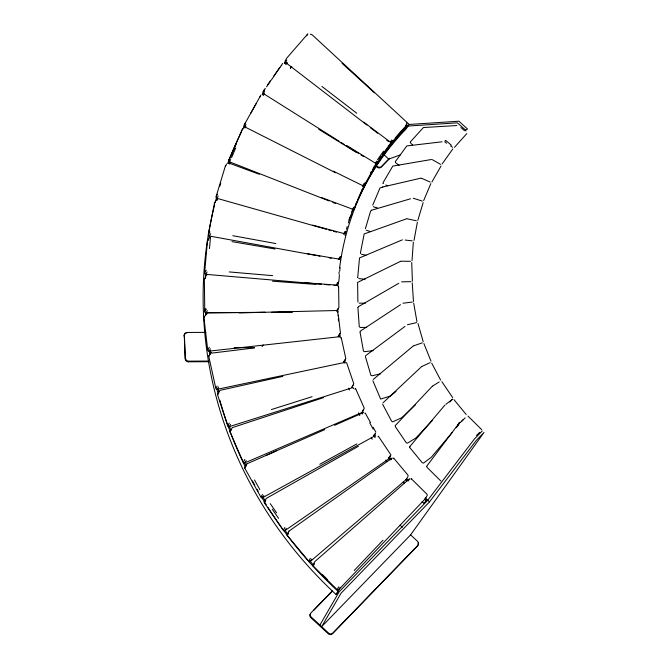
<?xml version="1.0" encoding="UTF-8"?>
<svg xmlns="http://www.w3.org/2000/svg" width="668" height="668" viewBox="0 0 668 668"><rect width="100%" height="100%" fill="white"/><g stroke="black" fill="none" stroke-linecap="round" stroke-linejoin="round"><path stroke-width="1" d="M360.094 331.846L360.127 331.562M360.478 253.005L360.52 253.297M482.229 430.969L474.464 438.909L427.754 500.257L339.26 591.664L319.905 625.039M357.99 307.389L358.056 307.121M357.722 277.312L359.534 257.915L402.386 239.829M412.006 260.679L413.342 242.133M408.173 476.075L407.914 475.082L393.769 458.198M338.818 281.645L339.428 274.648M208.8 238.585L207.472 240.897L204.6 273.028A1.194 1.136 29.8 0 0 205.677 274.314L313.242 283.524M209.468 248.655L210.428 237.942M339.745 271.124L340.062 267.601M365.488 356.136L365.479 356.411M360.428 252.871L364.194 233.934L406.653 218.77M414.035 240.388L417.366 222.168M215.806 200.751L214.478 203.064L208.358 234.618A1.194 1.136 29.8 0 0 209.301 236.004L315.889 255.443M228.431 162.858L259.318 174.29M365.371 228.748L370.665 211.021L371.5 210.245M417.859 220.298L423.145 202.604M226.636 163.944L225.308 166.257L215.998 196.935L216.39 198.162L326.543 229.341M343.494 234.117A1.194 1.136 29.8 0 0 344.905 233.382L345.49 231.462M348.988 219.922L349.865 217.042M244.463 127.58L244.388 127.738M372.727 205.143L379.967 188.034L382.806 186.99M423.654 200.575L430.835 183.6M242.626 128.515L228.706 160.245A1.194 1.136 29.8 0 0 229.349 161.773L328.932 200.901M231.579 157.623L235.771 147.82M352.119 210.019A1.194 1.136 29.8 0 0 353.606 209.435L354.791 206.671M355.585 204.826L356.762 202.062M357.555 200.216L361.505 190.998M284.368 63.193L284.618 62.65M260.963 94.931L244.071 125.175A1.194 1.136 29.8 0 0 244.563 126.753L335.503 172.728M250.851 113.084L256.044 103.774M362.983 186.464A1.194 1.136 29.8 0 0 363.951 185.896L374.197 167.509A1.194 1.136 29.8 0 0 374.163 166.39M383.14 182.564L392.801 166.082L431.411 159.502M431.912 181.98L441.064 165.99M263.25 91.449L264.578 89.128M244.338 124.716L245.665 122.403M262.599 94.547L262.825 94.138M339.01 141.148L263.359 93.545L264.687 91.224M244.613 126.77L245.941 124.457M271.291 80.085L282.698 63.418M285.52 60.304L286.848 57.991L307.873 33.817M228.974 159.786L230.301 157.464M366.966 125.075L285.461 62.425L286.789 60.103M228.147 163.243L228.448 162.733M229.4 161.79L230.727 159.477M306.721 35.83L307.606 34.285M216.265 196.467L217.593 194.154M290.355 68.245L291.382 66.458M216.849 198.404L218.177 196.091M217.225 199.907L217.492 199.448M208.625 234.159L209.952 231.846M209.351 236.013L210.679 233.691M210.128 237.608L210.478 237.24M204.867 272.569L206.195 270.248M205.727 274.323L207.055 272.01M265.371 312.348L205.961 312.966A1.194 1.136 29.8 0 1 204.767 311.781L204.358 279.391L205.686 277.078M209.059 361.705L188.284 361.814A2.981 2.831 29.8 0 1 185.195 358.958L184.259 335.561M186.931 332.898L187.182 332.464L205.878 332.372M205.034 311.321L206.362 309M206.011 312.966L207.339 310.653M340.154 333.374L338.826 335.687A1.194 1.136 29.8 0 1 337.841 336.906L209.026 351.143A1.194 1.136 29.8 0 1 207.723 350.074L203.94 317.743L205.268 315.43M205.736 315.279L206.571 313.743M185.32 358.733L184.385 335.344A2.981 2.831 29.8 0 1 187.182 332.464M188.284 361.814L188.535 361.371M207.99 349.614L209.318 347.293M209.076 351.134L210.403 348.821M344.212 361.981A1.194 1.136 29.8 0 1 343.377 362.716L217.209 389.31A1.194 1.136 29.8 0 1 215.806 388.367L208.792 356.411L210.111 354.098M210.445 353.848L211.28 352.312M216.073 387.908L217.133 386.054M217.259 389.302L218.586 386.989M353.522 384.275L352.195 386.597A1.194 1.136 29.8 0 1 351.485 387.991L229.182 426.677A1.194 1.136 29.8 0 1 227.696 425.875L217.509 394.604L218.845 392.258M219.02 391.949L219.964 390.354L282.873 376.368M262.081 346.692L263.117 344.888M375.341 163.384L376.668 161.071M362.666 185.863L363.993 183.55M374.456 167.05L375.783 164.729M363.951 185.896L365.271 183.583M375.641 164.036A1.194 1.136 29.8 0 0 376.668 163.568L377.996 161.255M362.165 189.612L363.492 187.299M227.963 425.407L229.283 423.094M390.287 142.326L391.615 140.013M352.387 209.552L353.714 207.239M389.035 145.874L390.363 143.553M351.735 211.965L352.62 210.42M390.571 143.036A1.194 1.136 29.8 0 0 391.64 142.668L392.968 140.355M229.224 426.668L230.552 424.347M353.606 209.435L354.933 207.122M406.411 123.321L406.678 122.854M230.928 429.983L232.322 427.62L323.663 397.585M363.96 408.699L362.632 411.012A1.194 1.136 29.8 0 1 362.064 412.473L244.814 462.882A1.194 1.136 29.8 0 1 243.269 462.223L230.009 431.945L231.337 429.624M343.753 233.658L345.08 231.337M405.743 126.294L407.071 123.981M344.905 233.382L346.233 231.07M465.554 130.143L467.5 128.999L458.908 121.209L409.208 124.448L405.752 129.35A274.506 260.478 29.8 0 0 361.889 191.282M345.106 235.604L345.373 235.144M338.693 259.092L340.02 256.779M341.081 256.378L339.753 258.691A1.194 1.136 29.8 0 1 339.018 259.518M340.421 261.013L340.688 260.553M336.246 285.011L337.574 282.689M338.534 282.163L337.206 284.476A1.194 1.136 29.8 0 1 335.987 285.47L333.916 285.294M338.359 286.864L338.618 286.397M243.536 461.763L244.855 459.442M244.864 462.866L246.191 460.553M245.599 466.147L246.926 463.834M374.23 434.951A1.194 1.136 29.8 0 1 373.813 436.471L262.524 497.735A1.194 1.136 29.8 0 1 260.929 497.217L244.822 468.176L246.15 465.855M336.455 311.146L337.774 308.833M338.626 308.19L337.298 310.503A1.194 1.136 29.8 0 1 337.156 311.054M337.657 312.09L337.924 311.622M338.1 336.447L339.428 334.125M340.939 338.05L341.206 337.591L345.84 358.574M261.188 496.75L262.516 494.437M262.574 497.71L263.902 495.397M343.644 362.256L344.972 359.943M344.237 361.405L345.556 359.092M264.987 500.716L266.34 498.378L358.365 446.316M389.21 457.162A1.194 1.136 29.8 0 1 388.951 458.724L284.902 530.642A1.194 1.136 29.8 0 1 283.265 530.275L264.378 502.787L265.705 500.474M351.744 387.524L353.071 385.211M353.464 388.542L353.723 388.083M354.967 389.227L355.493 388.3L364.227 408.148M283.533 529.816L284.86 527.503M284.944 530.617L286.271 528.296M287.691 533.415L289.019 531.102M406.561 478.463A1.194 1.136 29.8 0 1 406.202 479.507L310.403 561.387A1.194 1.136 29.8 0 1 308.741 561.178L287.248 535.519L288.576 533.206M362.332 412.014L363.659 409.693M364.953 413.517L365.221 413.058L370.515 422.527M375.024 433.565L375.291 433.098M374.08 436.004L375.408 433.691M378.105 436.755L378.372 436.296M309.008 560.719L310.336 558.406M310.445 561.354L311.772 559.041M313.492 563.917L314.82 561.604L409.576 478.655M425.65 497.551A1.194 1.136 29.8 0 1 425.399 498.637L338.776 589.677A1.194 1.136 29.8 0 1 337.115 589.627L313.217 566.038L314.544 563.725M389.745 456.236L390.012 455.776M389.219 458.256L390.546 455.943M391.331 459.409L391.865 458.482M393.485 458.724L393.744 458.256M337.382 589.168L338.709 586.846M336.071 594.487L338.734 590.395L336.071 594.487A408.783 387.883 29.8 0 1 214.637 204.7M338.818 589.644L340.146 587.322M406.47 479.048L407.797 476.727M408.783 480.05L409.041 479.582M410.937 479.206L411.204 478.739M425.666 498.169L426.994 495.856M422.017 501.476A275.7 261.606 29.8 0 0 424.222 503.53L426.885 499.447A274.506 260.478 29.8 0 1 425.416 498.086M426.885 499.447L424.222 503.53M267.643 84.769L270.707 80.402M273.771 76.043L279.9 67.318M265.355 88.535L262.983 91.908A1.194 1.136 29.8 0 0 263.317 93.512L263.359 93.545M266.54 86.84L270.097 81.78M377.462 159.786L383.515 151.168M376.668 163.568L388.768 146.334A1.194 1.136 29.8 0 0 388.859 145.223M395.539 161.364L406.812 145.925L442.007 141.808M442.132 163.919L452.846 148.931M400.625 261.28L357.597 282.414L357.881 301.978M459.642 422.418L457.856 424.823L459.734 422.31M459.718 422.335L426.986 465.855M429.507 501.868L476.217 440.521L483.991 432.463L410.595 534.884L321.659 626.659L341.006 593.276L429.507 501.868L427.754 500.257M402.988 303.214L412.306 302.053M452.244 432.488L431.369 457.188L423.47 463.141L422.259 462.715L409.977 447.819M456.244 427.754L458.916 424.606M461.58 421.45L462.916 419.871M410.043 446.291L444.921 405.067M407.422 324.74L416.523 322.627M391.64 142.668L405.476 126.761A1.194 1.136 29.8 0 0 405.676 125.667M395.481 425.366L432.321 386.229M413.559 345.849L422.343 342.818M410.611 141.633L423.403 127.538L456.837 125.542M454.465 147.361L466.79 133.617M421.733 366.557L430.117 362.64M432.413 386.162L439.218 381.954M449.764 401.986L452.545 399.03M432.213 420.64L415.863 438.033L407.38 443.193L406.202 442.659L395.398 426.743M354.14 570.564L383.006 540.228M290.421 68.169L291.866 66.691M389.502 158.283L381.595 166.441A2.981 2.831 29.8 0 1 377.437 166.466M389.127 158.942L381.228 167.092A2.981 2.831 29.8 0 1 377.061 167.117L375.533 165.706M332.021 591.172L310.954 612.907A2.981 2.831 29.8 0 0 311.163 616.965L328.648 633.114A2.981 2.831 29.8 0 0 332.814 633.097L417.801 545.405A2.981 2.831 29.8 0 0 417.592 541.347L410.745 535.026M313.484 610.56L332.372 591.071M460.227 422.585L465.153 417.884M476.468 435.478L479.749 432.346M382.923 402.904L421.408 366.782M415.279 405.033L401.777 417.692L392.717 421.859L391.607 421.199L382.664 404.274M373.237 379.457L413.2 346.041M396.099 391.348L390.546 395.982L380.651 399.088L372.886 380.752M445.915 404.299L452.244 399.456M365.864 355.493L404.992 326.41M246.876 463.859L276.218 450.958M288.977 531.127L392.2 457.972M400.499 304.7L360.578 330.969M358.432 306.654L398.796 283.274M319.78 464.31L356.862 443.894M334.593 425.299L363.734 412.465M266.382 455.284L324.748 429.624M400.441 154.842L388.709 159.101L384.142 154.876M271.35 409.576L312.098 396.683M371.366 210.286L410.544 198.78M420.99 178.139L382.589 187.04M380.409 373.838L372.109 375.75L370.907 375.349L365.446 356.695M211.723 353.113L254.558 347.894M373.153 350.616L364.653 351.66L363.484 351.143L360.035 332.113M406.094 124.674L407.622 126.085L457.329 122.837L465.304 129.876L465.93 131.07M239.211 312.9L336.722 310.511M401.56 281.854L410.945 281.671M366.69 327.362L360.428 327.479L359.267 326.727L357.914 307.664M271.625 312.282L292.45 312.065M237.925 312.49L206.771 312.641L206.855 314.169M242.075 312.465L264.92 312.357M278.414 312.29L291.916 312.223M234.159 347.727L254.458 347.636M208.399 361.062L188.66 361.154A2.981 2.831 29.8 0 1 185.57 358.298M401.092 261.205L410.494 261.297M359.117 303.13L365.363 303.197M304.967 282.756L337.524 285.169M272.477 281.178L315.914 284.418M229.266 271.934L272.686 275.65M315.304 283.7L321.508 284.234M324.615 284.501L329.783 284.944M405.192 240.062L412.231 240.847M358.816 278.581L365.07 279.282M307.405 253.698L339.711 259.226M231.971 241.632L275.066 249.005M232.806 235.704L275.834 243.553M317.935 255.819L319.989 256.195M329.207 257.873L331.253 258.249M407.121 218.778L416.389 220.782M361.388 254.241L366.022 255.243M312.783 225.149L344.521 233.725M328.531 229.901L331.528 230.744M333.524 231.303L336.513 232.147M413.267 198.212L422.31 201.126M366.198 230.201L370.715 231.662M321.049 197.386L351.902 208.925M332.798 202.421L335.695 203.565M421.433 178.239L430.159 182.055M375.717 207.247L377.462 208.007M373.395 206.671L375.575 207.623M333.324 171.175L362.924 185.746M432.288 159.652L440.563 164.378M385.895 184.978L387.281 185.771M347.251 145.858L375.366 163.134M318.694 129.275L356.186 152.304M340.772 142.259L344.287 144.472M346.049 145.582L358.365 153.331M361.004 154.993L363.642 156.654M444.704 141.825L446.65 143.194M450.549 145.925L452.503 147.286M395.882 162.984L399.13 165.255M363.734 122.11L390.095 141.933M321.909 86.431L356.762 113.226M370.264 127.605L377.671 133.299M386.73 140.263L388.375 141.524M285.42 62.391L285.461 62.425A1.194 1.136 29.8 0 1 285.253 60.771M460.92 127.588L464.519 130.686M446.024 140.639L451.426 145.29M410.778 143.278L412.582 144.822M342.024 63.31L374.481 92.852M409.208 124.448L313.033 35.613A2.981 0.918 44.1 0 0 310.378 34.41M400.107 525.198L402.386 527.303M346.567 362.507L353.798 383.766M411.229 478.68L426.952 494.203L427.303 495.172M467.992 416.072L481.728 429.691M427.077 467.391L440.83 481.027M453.956 399.639L466.214 414.519M270.273 503.655L276.569 512.824M272.26 509.175L278.564 518.335M378.389 436.229L391.022 455.075M441.882 381.695L452.67 397.585M373.161 427.311L375.825 432.096M369.68 422.802L373.212 429.173M254.466 479.916L259.835 489.594M431.712 363.183L440.638 380.084M423.888 343.527L430.994 361.163M357.864 277.729L357.797 277.445M417.993 323.487L423.195 341.674M413.684 303.055L416.932 321.584M340.429 332.856L338.342 315.171M412.223 282.806L413.475 301.477M411.722 262.466L412.39 281.136M338.901 307.672L338.626 286.313M184.009 335.996A2.981 2.831 29.8 0 1 186.055 333.215M244.822 468.176A1.194 1.136 29.8 0 1 245.331 466.615M264.378 502.787A1.194 1.136 29.8 0 1 264.72 501.184M287.248 535.519A1.194 1.136 29.8 0 1 287.424 533.874M313.217 566.038A1.194 1.136 29.8 0 1 313.234 564.385M230.009 431.945A1.194 1.136 29.8 0 1 230.669 430.442M217.509 394.604A1.194 1.136 29.8 0 1 217.893 393.368M208.792 356.411A1.194 1.136 29.8 0 1 209.301 355.234M203.94 317.743A1.194 1.136 29.8 0 1 204.575 316.615M204.358 279.391A1.194 1.136 29.8 0 1 205.577 278.28M207.472 240.897A1.194 1.136 29.8 0 1 208.8 239.921M214.478 203.064A1.194 1.136 29.8 0 1 215.43 202.187M225.308 166.257A1.194 1.136 29.8 0 1 225.893 165.589M241.298 130.828A1.194 1.136 29.8 0 1 241.958 130.227M361.972 189.503A1.194 1.136 29.8 0 1 361.897 190.071M259.635 97.244A1.194 1.136 29.8 0 1 260.361 96.71M281.37 65.731A1.194 1.136 29.8 0 1 281.704 65.422M327.303 579.448A407.597 386.755 29.8 0 1 322.435 574.522M313.626 565.178A407.597 386.755 29.8 0 1 309.651 560.786M287.799 534.099A407.597 386.755 29.8 0 1 284.869 530.15M265.171 500.808A407.597 386.755 29.8 0 1 262.649 496.608M245.974 465.629A407.597 386.755 29.8 0 1 244.705 462.991M230.619 429.574A407.597 386.755 29.8 0 1 229.55 426.643M218.803 391.982A407.597 386.755 29.8 0 1 218.035 388.976M210.654 352.587A407.597 386.755 29.8 0 1 210.353 350.55M206.604 275.993A407.597 386.755 29.8 0 1 206.704 273.955M229.366 164.103A407.597 386.755 29.8 0 1 230.076 162.215M245.014 127.98A407.597 386.755 29.8 0 1 245.916 126.177M263.334 95.466A407.597 386.755 29.8 0 1 264.419 93.762M285.503 64.17A407.597 386.755 29.8 0 1 286.756 62.592M286.154 64.278A407.597 386.755 29.8 0 1 287.424 62.708M337.941 591.213A408.783 387.883 29.8 0 1 267.81 507.204M266.24 504.707A408.783 387.883 29.8 0 1 261.13 496.307M258.174 491.214A408.783 387.883 29.8 0 1 257.197 489.51M254.809 485.227A408.783 387.883 29.8 0 1 252.471 480.918M245.34 466.957A408.783 387.883 29.8 0 1 221.592 406.219M221.292 405.217A408.783 387.883 29.8 0 1 219.839 400.232M218.194 394.22A408.783 387.883 29.8 0 1 216.891 389.202M209.81 354.741A408.783 387.883 29.8 0 1 209.184 350.658M205.56 314.82A408.783 387.883 29.8 0 1 205.452 312.766M205.36 310.72A408.783 387.883 29.8 0 1 205.276 308.666M205.335 277.93A408.783 387.883 29.8 0 1 205.535 273.847M209.109 238.317A408.783 387.883 29.8 0 1 209.568 235.295M216.758 200.45A408.783 387.883 29.8 0 1 217.267 198.479M228.264 163.677A408.783 387.883 29.8 0 1 229.333 160.829M231.161 156.103A408.783 387.883 29.8 0 1 232.297 153.281M233.065 151.411A408.783 387.883 29.8 0 1 234.234 148.605M235.019 146.743A408.783 387.883 29.8 0 1 236.23 143.954M243.954 127.446A408.783 387.883 29.8 0 1 244.855 125.634M262.332 94.831A408.783 387.883 29.8 0 1 263.417 93.128M284.56 63.443A408.783 387.883 29.8 0 1 285.82 61.857M215.138 202.738A408.783 387.883 29.8 0 1 216.449 197.828M219.864 186.138A408.783 387.883 29.8 0 1 220.774 183.232M227.821 163.151A408.783 387.883 29.8 0 1 241.632 131.621M242.534 129.809A408.783 387.883 29.8 0 1 244.371 126.202M408.632 480.985A274.506 260.478 29.8 0 1 406.637 478.756M390.997 459.4A274.506 260.478 29.8 0 1 389.244 456.995M375.641 436.279A274.506 260.478 29.8 0 1 374.631 434.576M353.021 388.233A274.506 260.478 29.8 0 1 352.37 386.38M345.389 362.974A274.506 260.478 29.8 0 1 344.696 360.135M340.313 337.223A274.506 260.478 29.8 0 1 339.787 333.382M338.459 320.865A274.506 260.478 29.8 0 1 338.309 318.937M338.108 316.048A274.506 260.478 29.8 0 1 337.774 309.292M337.975 286.188A274.506 260.478 29.8 0 1 338.208 282.347M338.943 273.738A274.506 260.478 29.8 0 1 339.152 271.834M339.603 268.027A274.506 260.478 29.8 0 1 407.622 126.085M417.884 542.892A2.981 2.831 29.8 0 1 417.425 546.057L332.439 633.748A2.981 2.831 29.8 0 1 328.272 633.773L310.787 617.616A2.981 2.831 29.8 0 1 310.578 613.558M350.976 216.632A274.506 260.478 29.8 0 1 351.978 213.952M355.151 205.986A274.506 260.478 29.8 0 1 357.422 200.742M357.814 199.874A274.506 260.478 29.8 0 1 361.471 192.133M404.549 483.498A275.7 261.606 29.8 0 1 403.221 481.995M386.997 461.705A275.7 261.606 29.8 0 1 385.828 460.085M372.243 439.235A275.7 261.606 29.8 0 1 371.241 437.515M359.776 415.554A275.7 261.606 29.8 0 1 358.532 412.866M349.381 389.978A275.7 261.606 29.8 0 1 348.738 388.116M426.092 500.265A275.7 261.606 29.8 0 1 424.623 498.896M407.088 480.977A275.7 261.606 29.8 0 1 405.76 479.482M390.054 460.043A275.7 261.606 29.8 0 1 388.283 457.63M375.132 437.674A275.7 261.606 29.8 0 1 373.612 435.11M362.49 414.076A275.7 261.606 29.8 0 1 361.647 412.29M344.245 363.2A275.7 261.606 29.8 0 1 343.778 361.296M339.152 337.332A275.7 261.606 29.8 0 1 338.876 335.403M339.661 259.267A275.7 261.606 29.8 0 1 339.97 257.364M345.089 233.925A275.7 261.606 29.8 0 1 345.598 232.08M346.375 229.308A275.7 261.606 29.8 0 1 347.193 226.552M348.329 222.895A275.7 261.606 29.8 0 1 351.41 213.827M351.735 212.933A275.7 261.606 29.8 0 1 353.422 208.458M363.125 186.614A275.7 261.606 29.8 0 1 365.312 182.372M370.414 173.179A275.7 261.606 29.8 0 1 371.383 171.526M372.368 169.889A275.7 261.606 29.8 0 1 376.936 162.6M379.048 159.418A275.7 261.606 29.8 0 1 381.211 156.262M382.313 154.7A275.7 261.606 29.8 0 1 393.343 140.263M395.189 138.059A275.7 261.606 29.8 0 1 406.745 125.275M410.386 142.259L410.402 142.534A1.186 1.127 61.5 0 1 410.394 142.259M409.768 446.9L409.785 447.184A1.177 1.044 36.7 0 1 409.785 446.792L409.768 446.9M395.398 161.865L395.439 162.282A1.177 1.111 60.4 0 1 395.398 161.865M426.777 466.389L426.785 466.648A1.186 1.044 34.6 0 1 426.777 466.389M395.256 425.883L395.256 425.959A1.186 1.044 38.8 0 1 395.297 425.708L395.272 425.817M459.434 422.811L459.409 422.902A1.202 1.06 33.8 0 1 459.484 422.652L459.434 422.811M445.289 140.864L445.18 140.597A1.202 1.144 61.1 0 0 445.28 140.873M383.131 183.5L383.081 183.316A1.186 1.111 59.4 0 0 383.131 183.5"/></g></svg>
